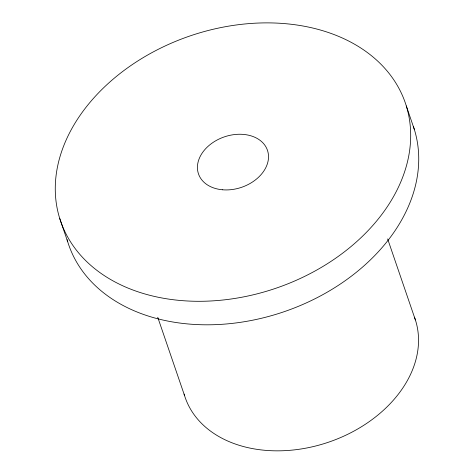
<?xml version="1.0" encoding="UTF-8"?>
<svg xmlns="http://www.w3.org/2000/svg" width="474" height="474" viewBox="0 0 474 474"><rect width="100%" height="100%" fill="white"/><g stroke="black" fill="none" stroke-linecap="round" stroke-linejoin="round"><path stroke-width="0.71" d="M406.301 105.945A182.212 133.265 -18.9 0 1 180.298 300.48A182.212 133.265 -18.9 0 1 112.326 79.845A182.212 133.265 -18.9 0 1 406.301 105.945L414.347 129.461M387.649 238.932L415.615 320.608A121.474 88.839 -18.9 0 1 325.288 443.261A121.474 88.839 -18.9 0 1 184.108 394.09M157.741 317.284L184.516 395.47M59.653 218.236L67.699 241.752M413.458 126.718A182.212 133.265 -18.9 0 1 280.738 312.834A182.212 133.265 -18.9 0 1 67.089 239.678M414.454 317.189A121.474 88.839 -18.9 0 1 415.396 319.92M222.442 189.772A36.445 26.651 -18.9 0 0 267.638 150.862A36.445 26.651 -18.9 0 0 208.844 145.642A36.445 26.651 -18.9 0 0 222.442 189.772"/></g></svg>
